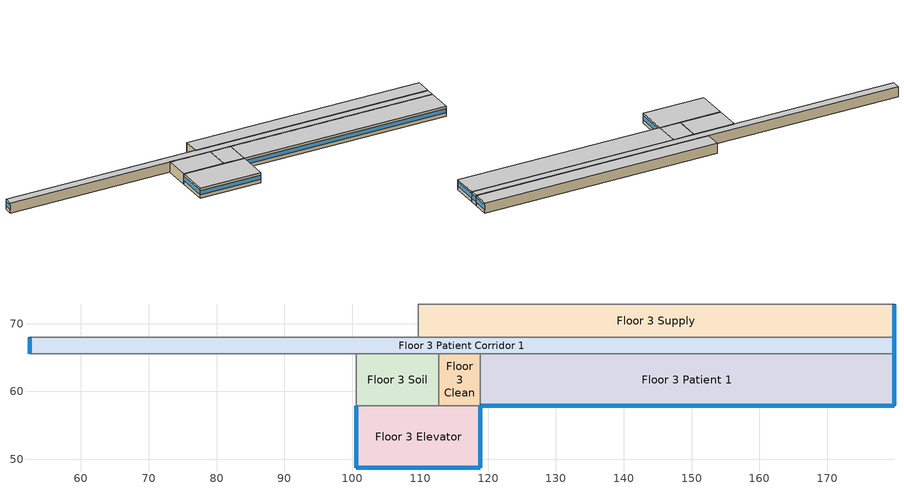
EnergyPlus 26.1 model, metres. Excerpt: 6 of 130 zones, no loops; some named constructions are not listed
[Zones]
Floor 3 Clean
 floor adiabatic (INT-FLOOR-TOPSIDE): 118.87,65.53 118.87,57.91 112.78,57.91 112.78,65.53 z6.1
 wall adiabatic (Standard_Int-Wall): 112.78,65.53 112.78,57.91 118.87,57.91 118.87,65.53 112.78,65.53 z6.1:9.14
 ceiling adiabatic (INT-FLOOR-UNDERSIDE): 112.78,65.53 112.78,57.91 118.87,57.91 118.87,65.53 z9.14
Floor 3 Patient 1
 floor adiabatic (INT-FLOOR-TOPSIDE): 179.83,65.53 179.83,57.91 118.87,57.91 118.87,65.53 z6.1
 wall outside (Steel-Framed_R-13 + R-3.8 ci_Ext-wall): 118.87,57.91 179.83,57.91 179.83,65.53 z6.1:9.14
 wall adiabatic (Standard_Int-Wall): 179.83,65.53 118.87,65.53 118.87,57.91 z6.1:9.14
 window (std_window_UValue_3.237_SHGC_0.39_VT_0.495): 118.92,57.91 179.78,57.91 z7.2:8.42
 window (std_window_UValue_3.237_SHGC_0.39_VT_0.495_east): 179.83,57.96 179.83,65.48 z7.2:8.43
 ceiling adiabatic (INT-FLOOR-UNDERSIDE): 118.87,65.53 118.87,57.91 179.83,57.91 179.83,65.53 z9.14
Floor 3 Supply
 floor adiabatic (INT-FLOOR-TOPSIDE): 179.83,72.85 179.83,67.97 109.73,67.97 109.73,72.85 z6.1
 wall outside (Steel-Framed_R-13 + R-3.8 ci_Ext-wall): 179.83,67.97 179.83,72.85 z6.1:9.14
 wall adiabatic (Standard_Int-Wall): 179.83,72.85 109.73,72.85 109.73,67.97 179.83,67.97 z6.1:9.14
 window (std_window_UValue_3.237_SHGC_0.39_VT_0.495_east): 179.83,68.02 179.83,72.8 z7.2:8.44
 ceiling adiabatic (INT-FLOOR-UNDERSIDE): 109.73,72.85 109.73,67.97 179.83,67.97 179.83,72.85 z9.14
Floor 3 Soil
 floor adiabatic (INT-FLOOR-TOPSIDE): 112.78,65.53 112.78,57.91 100.58,57.91 100.58,65.53 z6.1
 wall adiabatic (Standard_Int-Wall): 100.58,65.53 100.58,57.91 112.78,57.91 112.78,65.53 100.58,65.53 z6.1:9.14
 ceiling adiabatic (INT-FLOOR-UNDERSIDE): 100.58,65.53 100.58,57.91 112.78,57.91 112.78,65.53 z9.14
Floor 3 Patient Corridor 1
 floor adiabatic (INT-FLOOR-TOPSIDE): 179.83,67.97 179.83,65.53 52.43,65.53 52.43,67.97 z6.1
 wall outside (Steel-Framed_R-13 + R-3.8 ci_Ext-wall): 179.83,65.53 179.83,67.97 / 52.43,67.97 52.43,65.53 z6.1:9.14
 wall adiabatic (Standard_Int-Wall): 179.83,67.97 52.43,67.97 / 52.43,65.53 179.83,65.53 z6.1:9.14
 window (std_window_UValue_3.237_SHGC_0.39_VT_0.495_east): 179.83,65.58 179.83,67.92 z7.2:8.47
 window (std_window_UValue_3.237_SHGC_0.39_VT_0.495_west): 52.43,67.92 52.43,65.58 z7.2:8.47
 ceiling adiabatic (INT-FLOOR-UNDERSIDE): 52.43,67.97 52.43,65.53 179.83,65.53 179.83,67.97 z9.14
Floor 3 Elevator
 floor adiabatic (INT-FLOOR-TOPSIDE): 118.87,57.91 118.87,48.77 100.58,48.77 100.58,57.91 z6.1
 wall outside (Steel-Framed_R-13 + R-3.8 ci_Ext-wall): 100.58,57.91 100.58,48.77 118.87,48.77 118.87,57.91 z6.1:9.14
 wall adiabatic (Standard_Int-Wall): 118.87,57.91 100.58,57.91 z6.1:9.14
 window (std_window_UValue_3.237_SHGC_0.39_VT_0.495_west): 100.58,57.86 100.58,48.82 z7.2:8.43
 window (std_window_UValue_3.237_SHGC_0.39_VT_0.495): 100.63,48.77 118.82,48.77 z7.2:8.42
 window (std_window_UValue_3.237_SHGC_0.39_VT_0.495_east): 118.87,48.82 118.87,57.86 z7.2:8.43
 ceiling adiabatic (INT-FLOOR-UNDERSIDE): 100.58,57.91 100.58,48.77 118.87,48.77 118.87,57.91 z9.14
[EnergyManagementSystem:Program]
Flr_3_Supply_Coil_Reheat_Energy_Program: IF (AHU_5_CCoil_Energy > 0 && AHU_5_HCoil1_Energy > 0); SET AHU_5_Problem = AHU_5_Problem + 1; ELSEIF (Flr_3_Supply_Load <= 0); SET Flr_3_Supply_RE = Flr_3_Supply_RE + Flr_3_Supply_Coil_Energy; ELSEIF (AHU_5_HCoil1_Energy > 0 && AHU_5_CCoil_Energy == 0); SET Flr_3_Supply_Heat = Flr_3_Supply_Heat + Flr_3_Supply_Coil_Energy; ELSEIF (AHU_5_CCoil_Energy > 0 && AHU_5_HCoil1_Energy == 0); SET Flr_3_Supply_DT1 = Flr_3_Supply_Coil_Outlet_Air_Temp - Flr_3_Supply_Coil_Inlet_Air_Temp; SET Flr_3_Supply_DT2 = @Max (AHU_5_CoolC_Inlet_Node_Temp - AHU_5_Fan_Out) 0; IF Flr_3_Supply_DT1 > 0.0; SET Flr_3_Supply_Ratio = @Min (Flr_3_Supply_DT2 / Flr_3_Supply_DT1) 1; ELSE; SET Flr_3_Supply_Ratio = 1.0; ENDIF; SET Flr_3_Supply_RE = Flr_3_Supply_RE + (Flr_3_Supply_Ratio * Flr_3_Supply_Coil_Energy); SET Flr_3_Supply_Heat = Flr_3_Supply_Heat + ((1-Flr_3_Supply_Ratio) * Flr_3_Supply_Coil_Energy); ELSEIF (AHU_5_CCoil_Energy == 0 && AHU_5_HCoil1_Energy == 0); SET AHU_5_Economize = AHU_5_Economize + 1; SET Flr_3_Supply_Heat = Flr_3_Supply_Heat + Flr_3_Supply_Coil_Energy; ENDIF
Flr_3_Triage_Coil_Reheat_Energy_Program: IF (AHU_5_CCoil_Energy > 0 && AHU_5_HCoil1_Energy > 0); SET AHU_5_Problem = AHU_5_Problem + 1; ELSEIF (Flr_3_Triage_Load <= 0); SET Flr_3_Triage_RE = Flr_3_Triage_RE + Flr_3_Triage_Coil_Energy; ELSEIF (AHU_5_HCoil1_Energy > 0 && AHU_5_CCoil_Energy == 0); SET Flr_3_Triage_Heat = Flr_3_Triage_Heat + Flr_3_Triage_Coil_Energy; ELSEIF (AHU_5_CCoil_Energy > 0 && AHU_5_HCoil1_Energy == 0); SET Flr_3_Triage_DT1 = Flr_3_Triage_Coil_Outlet_Air_Temp - Flr_3_Triage_Coil_Inlet_Air_Temp; SET Flr_3_Triage_DT2 = @Max (AHU_5_CoolC_Inlet_Node_Temp - AHU_5_Fan_Out) 0; IF Flr_3_Triage_DT1 > 0.0; SET Flr_3_Triage_Ratio = @Min (Flr_3_Triage_DT2 / Flr_3_Triage_DT1) 1; ELSE; SET Flr_3_Triage_Ratio = 1.0; ENDIF; SET Flr_3_Triage_RE = Flr_3_Triage_RE + (Flr_3_Triage_Ratio * Flr_3_Triage_Coil_Energy); SET Flr_3_Triage_Heat = Flr_3_Triage_Heat + ((1-Flr_3_Triage_Ratio) * Flr_3_Triage_Coil_Energy); ELSEIF (AHU_5_CCoil_Energy == 0 && AHU_5_HCoil1_Energy == 0); SET AHU_5_Economize = AHU_5_Economize + 1; SET Flr_3_Triage_Heat = Flr_3_Triage_Heat + Flr_3_Triage_Coil_Energy; ENDIF
Flr_3_Waiting_Coil_Reheat_Energy_Program: IF (AHU_4_CCoil_Energy > 0 && AHU_4_HCoil1_Energy > 0); SET AHU_4_Problem = AHU_4_Problem + 1; ELSEIF (Flr_3_Waiting_Load <= 0); SET Flr_3_Waiting_RE = Flr_3_Waiting_RE + Flr_3_Waiting_Coil_Energy; ELSEIF (AHU_4_HCoil1_Energy > 0 && AHU_4_CCoil_Energy == 0); SET Flr_3_Waiting_Heat = Flr_3_Waiting_Heat + Flr_3_Waiting_Coil_Energy; ELSEIF (AHU_4_CCoil_Energy > 0 && AHU_4_HCoil1_Energy == 0); SET Flr_3_Waiting_DT1 = Flr_3_Waiting_Coil_Outlet_Air_Temp - Flr_3_Waiting_Coil_Inlet_Air_Temp; SET Flr_3_Waiting_DT2 = @Max (AHU_4_CoolC_Inlet_Node_Temp - AHU_4_Fan_Out) 0; IF Flr_3_Waiting_DT1 > 0.0; SET Flr_3_Waiting_Ratio = @Min (Flr_3_Waiting_DT2 / Flr_3_Waiting_DT1) 1; ELSE; SET Flr_3_Waiting_Ratio = 1.0; ENDIF; SET Flr_3_Waiting_RE = Flr_3_Waiting_RE + (Flr_3_Waiting_Ratio * Flr_3_Waiting_Coil_Energy); SET Flr_3_Waiting_Heat = Flr_3_Waiting_Heat + ((1-Flr_3_Waiting_Ratio) * Flr_3_Waiting_Coil_Energy); ELSEIF (AHU_4_CCoil_Energy == 0 && AHU_4_HCoil1_Energy == 0); SET AHU_4_Economize = AHU_4_Economize + 1; SET Flr_3_Waiting_Heat = Flr_3_Waiting_Heat + Flr_3_Waiting_Coil_Energy; ENDIF
Flr_7_Clean_Coil_Reheat_Energy_Program: IF (AHU_5_CCoil_Energy > 0 && AHU_5_HCoil1_Energy > 0); SET AHU_5_Problem = AHU_5_Problem + 1; ELSEIF (Flr_7_Clean_Load <= 0); SET Flr_7_Clean_RE = Flr_7_Clean_RE + Flr_7_Clean_Coil_Energy; ELSEIF (AHU_5_HCoil1_Energy > 0 && AHU_5_CCoil_Energy == 0); SET Flr_7_Clean_Heat = Flr_7_Clean_Heat + Flr_7_Clean_Coil_Energy; ELSEIF (AHU_5_CCoil_Energy > 0 && AHU_5_HCoil1_Energy == 0); SET Flr_7_Clean_DT1 = Flr_7_Clean_Coil_Outlet_Air_Temp - Flr_7_Clean_Coil_Inlet_Air_Temp; SET Flr_7_Clean_DT2 = @Max (AHU_5_CoolC_Inlet_Node_Temp - AHU_5_Fan_Out) 0; IF Flr_7_Clean_DT1 > 0.0; SET Flr_7_Clean_Ratio = @Min (Flr_7_Clean_DT2 / Flr_7_Clean_DT1) 1; ELSE; SET Flr_7_Clean_Ratio = 1.0; ENDIF; SET Flr_7_Clean_RE = Flr_7_Clean_RE + (Flr_7_Clean_Ratio * Flr_7_Clean_Coil_Energy); SET Flr_7_Clean_Heat = Flr_7_Clean_Heat + ((1-Flr_7_Clean_Ratio) * Flr_7_Clean_Coil_Energy); ELSEIF (AHU_5_CCoil_Energy == 0 && AHU_5_HCoil1_Energy == 0); SET AHU_5_Economize = AHU_5_Economize + 1; SET Flr_7_Clean_Heat = Flr_7_Clean_Heat + Flr_7_Clean_Coil_Energy; ENDIF
Flr_7_Elev_Coil_Reheat_Energy_Program: IF (AHU_4_CCoil_Energy > 0 && AHU_4_HCoil1_Energy > 0); SET AHU_4_Problem = AHU_4_Problem + 1; ELSEIF (Flr_7_Elev_Load <= 0); SET Flr_7_Elev_RE = Flr_7_Elev_RE + Flr_7_Elev_Coil_Energy; ELSEIF (AHU_4_HCoil1_Energy > 0 && AHU_4_CCoil_Energy == 0); SET Flr_7_Elev_Heat = Flr_7_Elev_Heat + Flr_7_Elev_Coil_Energy; ELSEIF (AHU_4_CCoil_Energy > 0 && AHU_4_HCoil1_Energy == 0); SET Flr_7_Elev_DT1 = Flr_7_Elev_Coil_Outlet_Air_Temp - Flr_7_Elev_Coil_Inlet_Air_Temp; SET Flr_7_Elev_DT2 = @Max (AHU_4_CoolC_Inlet_Node_Temp - AHU_4_Fan_Out) 0; IF Flr_7_Elev_DT1 > 0.0; SET Flr_7_Elev_Ratio = @Min (Flr_7_Elev_DT2 / Flr_7_Elev_DT1) 1; ELSE; SET Flr_7_Elev_Ratio = 1.0; ENDIF; SET Flr_7_Elev_RE = Flr_7_Elev_RE + (Flr_7_Elev_Ratio * Flr_7_Elev_Coil_Energy); SET Flr_7_Elev_Heat = Flr_7_Elev_Heat + ((1-Flr_7_Elev_Ratio) * Flr_7_Elev_Coil_Energy); ELSEIF (AHU_4_CCoil_Energy == 0 && AHU_4_HCoil1_Energy == 0); SET AHU_4_Economize = AHU_4_Economize + 1; SET Flr_7_Elev_Heat = Flr_7_Elev_Heat + Flr_7_Elev_Coil_Energy; ENDIF
Flr_7_NS_Coil_Reheat_Energy_Program: IF (AHU_4_CCoil_Energy > 0 && AHU_4_HCoil1_Energy > 0); SET AHU_4_Problem = AHU_4_Problem + 1; ELSEIF (Flr_7_NS_Load <= 0); SET Flr_7_NS_RE = Flr_7_NS_RE + Flr_7_NS_Coil_Energy; ELSEIF (AHU_4_HCoil1_Energy > 0 && AHU_4_CCoil_Energy == 0); SET Flr_7_NS_Heat = Flr_7_NS_Heat + Flr_7_NS_Coil_Energy; ELSEIF (AHU_4_CCoil_Energy > 0 && AHU_4_HCoil1_Energy == 0); SET Flr_7_NS_DT1 = Flr_7_NS_Coil_Outlet_Air_Temp - Flr_7_NS_Coil_Inlet_Air_Temp; SET Flr_7_NS_DT2 = @Max (AHU_4_CoolC_Inlet_Node_Temp - AHU_4_Fan_Out) 0; IF Flr_7_NS_DT1 > 0.0; SET Flr_7_NS_Ratio = @Min (Flr_7_NS_DT2 / Flr_7_NS_DT1) 1; ELSE; SET Flr_7_NS_Ratio = 1.0; ENDIF; SET Flr_7_NS_RE = Flr_7_NS_RE + (Flr_7_NS_Ratio * Flr_7_NS_Coil_Energy); SET Flr_7_NS_Heat = Flr_7_NS_Heat + ((1-Flr_7_NS_Ratio) * Flr_7_NS_Coil_Energy); ELSEIF (AHU_4_CCoil_Energy == 0 && AHU_4_HCoil1_Energy == 0); SET AHU_4_Economize = AHU_4_Economize + 1; SET Flr_7_NS_Heat = Flr_7_NS_Heat + Flr_7_NS_Coil_Energy; ENDIF
Flr_7_Off_Coil_Reheat_Energy_Program: IF (AHU_5_CCoil_Energy > 0 && AHU_5_HCoil1_Energy > 0); SET AHU_5_Problem = AHU_5_Problem + 1; ELSEIF (Flr_7_Off_Load <= 0); SET Flr_7_Off_RE = Flr_7_Off_RE + Flr_7_Off_Coil_Energy; ELSEIF (AHU_5_HCoil1_Energy > 0 && AHU_5_CCoil_Energy == 0); SET Flr_7_Off_Heat = Flr_7_Off_Heat + Flr_7_Off_Coil_Energy; ELSEIF (AHU_5_CCoil_Energy > 0 && AHU_5_HCoil1_Energy == 0); SET Flr_7_Off_DT1 = Flr_7_Off_Coil_Outlet_Air_Temp - Flr_7_Off_Coil_Inlet_Air_Temp; SET Flr_7_Off_DT2 = @Max (AHU_5_CoolC_Inlet_Node_Temp - AHU_5_Fan_Out) 0; IF Flr_7_Off_DT1 > 0.0; SET Flr_7_Off_Ratio = @Min (Flr_7_Off_DT2 / Flr_7_Off_DT1) 1; ELSE; SET Flr_7_Off_Ratio = 1.0; ENDIF; SET Flr_7_Off_RE = Flr_7_Off_RE + (Flr_7_Off_Ratio * Flr_7_Off_Coil_Energy); SET Flr_7_Off_Heat = Flr_7_Off_Heat + ((1-Flr_7_Off_Ratio) * Flr_7_Off_Coil_Energy); ELSEIF (AHU_5_CCoil_Energy == 0 && AHU_5_HCoil1_Energy == 0); SET AHU_5_Economize = AHU_5_Economize + 1; SET Flr_7_Off_Heat = Flr_7_Off_Heat + Flr_7_Off_Coil_Energy; ENDIF
Flr_7_PatCor1_Coil_Reheat_Energy_Program: IF (AHU_4_CCoil_Energy > 0 && AHU_4_HCoil1_Energy > 0); SET AHU_4_Problem = AHU_4_Problem + 1; ELSEIF (Flr_7_PatCor1_Load <= 0); SET Flr_7_PatCor1_RE = Flr_7_PatCor1_RE + Flr_7_PatCor1_Coil_Energy; ELSEIF (AHU_4_HCoil1_Energy > 0 && AHU_4_CCoil_Energy == 0); SET Flr_7_PatCor1_Heat = Flr_7_PatCor1_Heat + Flr_7_PatCor1_Coil_Energy; ELSEIF (AHU_4_CCoil_Energy > 0 && AHU_4_HCoil1_Energy == 0); SET Flr_7_PatCor1_DT1 = Flr_7_PatCor1_Coil_Outlet_Air_Temp - Flr_7_PatCor1_Coil_Inlet_Air_Temp; SET Flr_7_PatCor1_DT2 = @Max (AHU_4_CoolC_Inlet_Node_Temp - AHU_4_Fan_Out) 0; IF Flr_7_PatCor1_DT1 > 0.0; SET Flr_7_PatCor1_Ratio = @Min (Flr_7_PatCor1_DT2 / Flr_7_PatCor1_DT1) 1; ELSE; SET Flr_7_PatCor1_Ratio = 1.0; ENDIF; SET Flr_7_PatCor1_RE = Flr_7_PatCor1_RE + (Flr_7_PatCor1_Ratio * Flr_7_PatCor1_Coil_Energy); SET Flr_7_PatCor1_Heat = Flr_7_PatCor1_Heat + ((1-Flr_7_PatCor1_Ratio) * Flr_7_PatCor1_Coil_Energy); ELSEIF (AHU_4_CCoil_Energy == 0 && AHU_4_HCoil1_Energy == 0); SET AHU_4_Economize = AHU_4_Economize + 1; SET Flr_7_PatCor1_Heat = Flr_7_PatCor1_Heat + Flr_7_PatCor1_Coil_Energy; ENDIF
Flr_7_PatCor2_Coil_Reheat_Energy_Program: IF (AHU_5_CCoil_Energy > 0 && AHU_5_HCoil1_Energy > 0); SET AHU_5_Problem = AHU_5_Problem + 1; ELSEIF (Flr_7_PatCor2_Load <= 0); SET Flr_7_PatCor2_RE = Flr_7_PatCor2_RE + Flr_7_PatCor2_Coil_Energy; ELSEIF (AHU_5_HCoil1_Energy > 0 && AHU_5_CCoil_Energy == 0); SET Flr_7_PatCor2_Heat = Flr_7_PatCor2_Heat + Flr_7_PatCor2_Coil_Energy; ELSEIF (AHU_5_CCoil_Energy > 0 && AHU_5_HCoil1_Energy == 0); SET Flr_7_PatCor2_DT1 = Flr_7_PatCor2_Coil_Outlet_Air_Temp - Flr_7_PatCor2_Coil_Inlet_Air_Temp; SET Flr_7_PatCor2_DT2 = @Max (AHU_5_CoolC_Inlet_Node_Temp - AHU_5_Fan_Out) 0; IF Flr_7_PatCor2_DT1 > 0.0; SET Flr_7_PatCor2_Ratio = @Min (Flr_7_PatCor2_DT2 / Flr_7_PatCor2_DT1) 1; ELSE; SET Flr_7_PatCor2_Ratio = 1.0; ENDIF; SET Flr_7_PatCor2_RE = Flr_7_PatCor2_RE + (Flr_7_PatCor2_Ratio * Flr_7_PatCor2_Coil_Energy); SET Flr_7_PatCor2_Heat = Flr_7_PatCor2_Heat + ((1-Flr_7_PatCor2_Ratio) * Flr_7_PatCor2_Coil_Energy); ELSEIF (AHU_5_CCoil_Energy == 0 && AHU_5_HCoil1_Energy == 0); SET AHU_5_Economize = AHU_5_Economize + 1; SET Flr_7_PatCor2_Heat = Flr_7_PatCor2_Heat + Flr_7_PatCor2_Coil_Energy; ENDIF
Flr_7_Pat_1_Coil_Reheat_Energy_Program: IF (AHU_5_CCoil_Energy > 0 && AHU_5_HCoil1_Energy > 0); SET AHU_5_Problem = AHU_5_Problem + 1; ELSEIF (Flr_7_Pat_1_Load <= 0); SET Flr_7_Pat_1_RE = Flr_7_Pat_1_RE + Flr_7_Pat_1_Coil_Energy; ELSEIF (AHU_5_HCoil1_Energy > 0 && AHU_5_CCoil_Energy == 0); SET Flr_7_Pat_1_Heat = Flr_7_Pat_1_Heat + Flr_7_Pat_1_Coil_Energy; ELSEIF (AHU_5_CCoil_Energy > 0 && AHU_5_HCoil1_Energy == 0); SET Flr_7_Pat_1_DT1 = Flr_7_Pat_1_Coil_Outlet_Air_Temp - Flr_7_Pat_1_Coil_Inlet_Air_Temp; SET Flr_7_Pat_1_DT2 = @Max (AHU_5_CoolC_Inlet_Node_Temp - AHU_5_Fan_Out) 0; IF Flr_7_Pat_1_DT1 > 0.0; SET Flr_7_Pat_1_Ratio = @Min (Flr_7_Pat_1_DT2 / Flr_7_Pat_1_DT1) 1; ELSE; SET Flr_7_Pat_1_Ratio = 1.0; ENDIF; SET Flr_7_Pat_1_RE = Flr_7_Pat_1_RE + (Flr_7_Pat_1_Ratio * Flr_7_Pat_1_Coil_Energy); SET Flr_7_Pat_1_Heat = Flr_7_Pat_1_Heat + ((1-Flr_7_Pat_1_Ratio) * Flr_7_Pat_1_Coil_Energy); ELSEIF (AHU_5_CCoil_Energy == 0 && AHU_5_HCoil1_Energy == 0); SET AHU_5_Economize = AHU_5_Economize + 1; SET Flr_7_Pat_1_Heat = Flr_7_Pat_1_Heat + Flr_7_Pat_1_Coil_Energy; ENDIF
Flr_7_Pat_2_Coil_Reheat_Energy_Program: IF (AHU_5_CCoil_Energy > 0 && AHU_5_HCoil1_Energy > 0); SET AHU_5_Problem = AHU_5_Problem + 1; ELSEIF (Flr_7_Pat_2_Load <= 0); SET Flr_7_Pat_2_RE = Flr_7_Pat_2_RE + Flr_7_Pat_2_Coil_Energy; ELSEIF (AHU_5_HCoil1_Energy > 0 && AHU_5_CCoil_Energy == 0); SET Flr_7_Pat_2_Heat = Flr_7_Pat_2_Heat + Flr_7_Pat_2_Coil_Energy; ELSEIF (AHU_5_CCoil_Energy > 0 && AHU_5_HCoil1_Energy == 0); SET Flr_7_Pat_2_DT1 = Flr_7_Pat_2_Coil_Outlet_Air_Temp - Flr_7_Pat_2_Coil_Inlet_Air_Temp; SET Flr_7_Pat_2_DT2 = @Max (AHU_5_CoolC_Inlet_Node_Temp - AHU_5_Fan_Out) 0; IF Flr_7_Pat_2_DT1 > 0.0; SET Flr_7_Pat_2_Ratio = @Min (Flr_7_Pat_2_DT2 / Flr_7_Pat_2_DT1) 1; ELSE; SET Flr_7_Pat_2_Ratio = 1.0; ENDIF; SET Flr_7_Pat_2_RE = Flr_7_Pat_2_RE + (Flr_7_Pat_2_Ratio * Flr_7_Pat_2_Coil_Energy); SET Flr_7_Pat_2_Heat = Flr_7_Pat_2_Heat + ((1-Flr_7_Pat_2_Ratio) * Flr_7_Pat_2_Coil_Energy); ELSEIF (AHU_5_CCoil_Energy == 0 && AHU_5_HCoil1_Energy == 0); SET AHU_5_Economize = AHU_5_Economize + 1; SET Flr_7_Pat_2_Heat = Flr_7_Pat_2_Heat + Flr_7_Pat_2_Coil_Energy; ENDIF
Flr_7_Pat_3_Coil_Reheat_Energy_Program: IF (AHU_4_CCoil_Energy > 0 && AHU_4_HCoil1_Energy > 0); SET AHU_4_Problem = AHU_4_Problem + 1; ELSEIF (Flr_7_Pat_3_Load <= 0); SET Flr_7_Pat_3_RE = Flr_7_Pat_3_RE + Flr_7_Pat_3_Coil_Energy; ELSEIF (AHU_4_HCoil1_Energy > 0 && AHU_4_CCoil_Energy == 0); SET Flr_7_Pat_3_Heat = Flr_7_Pat_3_Heat + Flr_7_Pat_3_Coil_Energy; ELSEIF (AHU_4_CCoil_Energy > 0 && AHU_4_HCoil1_Energy == 0); SET Flr_7_Pat_3_DT1 = Flr_7_Pat_3_Coil_Outlet_Air_Temp - Flr_7_Pat_3_Coil_Inlet_Air_Temp; SET Flr_7_Pat_3_DT2 = @Max (AHU_4_CoolC_Inlet_Node_Temp - AHU_4_Fan_Out) 0; If Flr_7_Pat_3_DT1 > 0.0; SET Flr_7_Pat_3_Ratio = @Min (Flr_7_Pat_3_DT2 / Flr_7_Pat_3_DT1) 1; ELSE; SET Flr_7_Pat_3_Ratio = 1.0; ENDIF; SET Flr_7_Pat_3_RE = Flr_7_Pat_3_RE + (Flr_7_Pat_3_Ratio * Flr_7_Pat_3_Coil_Energy); SET Flr_7_Pat_3_Heat = Flr_7_Pat_3_Heat + ((1-Flr_7_Pat_3_Ratio) * Flr_7_Pat_3_Coil_Energy); ELSEIF (AHU_4_CCoil_Energy == 0 && AHU_4_HCoil1_Energy == 0); SET AHU_4_Economize = AHU_4_Economize + 1; SET Flr_7_Pat_3_Heat = Flr_7_Pat_3_Heat + Flr_7_Pat_3_Coil_Energy; ENDIF
Flr_7_Pat_4_Coil_Reheat_Energy_Program: IF (AHU_4_CCoil_Energy > 0 && AHU_4_HCoil1_Energy > 0); SET AHU_4_Problem = AHU_4_Problem + 1; ELSEIF (Flr_7_Pat_4_Load <= 0); SET Flr_7_Pat_4_RE = Flr_7_Pat_4_RE + Flr_7_Pat_4_Coil_Energy; ELSEIF (AHU_4_HCoil1_Energy > 0 && AHU_4_CCoil_Energy == 0); SET Flr_7_Pat_4_Heat = Flr_7_Pat_4_Heat + Flr_7_Pat_4_Coil_Energy; ELSEIF (AHU_4_CCoil_Energy > 0 && AHU_4_HCoil1_Energy == 0); SET Flr_7_Pat_4_DT1 = Flr_7_Pat_4_Coil_Outlet_Air_Temp - Flr_7_Pat_4_Coil_Inlet_Air_Temp; SET Flr_7_Pat_4_DT2 = @Max (AHU_4_CoolC_Inlet_Node_Temp - AHU_4_Fan_Out) 0; IF Flr_7_Pat_4_DT1 > 0.0; SET Flr_7_Pat_4_Ratio = @Min (Flr_7_Pat_4_DT2 / Flr_7_Pat_4_DT1) 1; ELSE; SET Flr_7_Pat_4_Ratio = 1.0; ENDIF; SET Flr_7_Pat_4_RE = Flr_7_Pat_4_RE + (Flr_7_Pat_4_Ratio * Flr_7_Pat_4_Coil_Energy); SET Flr_7_Pat_4_Heat = Flr_7_Pat_4_Heat + ((1-Flr_7_Pat_4_Ratio) * Flr_7_Pat_4_Coil_Energy); ELSEIF (AHU_4_CCoil_Energy == 0 && AHU_4_HCoil1_Energy == 0); SET AHU_4_Economize = AHU_4_Economize + 1; SET Flr_7_Pat_4_Heat = Flr_7_Pat_4_Heat + Flr_7_Pat_4_Coil_Energy; ENDIF
Flr_7_Soil_Coil_Reheat_Energy_Program: IF (AHU_4_CCoil_Energy > 0 && AHU_4_HCoil1_Energy > 0); SET AHU_4_Problem = AHU_4_Problem + 1; ELSEIF (Flr_7_Soil_Load <= 0); SET Flr_7_Soil_RE = Flr_7_Soil_RE + Flr_7_Soil_Coil_Energy; ELSEIF (AHU_4_HCoil1_Energy > 0 && AHU_4_CCoil_Energy == 0); SET Flr_7_Soil_Heat = Flr_7_Soil_Heat + Flr_7_Soil_Coil_Energy; ELSEIF (AHU_4_CCoil_Energy > 0 && AHU_4_HCoil1_Energy == 0); SET Flr_7_Soil_DT1 = Flr_7_Soil_Coil_Outlet_Air_Temp - Flr_7_Soil_Coil_Inlet_Air_Temp; SET Flr_7_Soil_DT2 = @Max (AHU_4_CoolC_Inlet_Node_Temp - AHU_4_Fan_Out) 0; IF Flr_7_Soil_DT1 > 0.0; SET Flr_7_Soil_Ratio = @Min (Flr_7_Soil_DT2 / Flr_7_Soil_DT1) 1; ELSE; SET Flr_7_Soil_Ratio = 1.0; ENDIF; SET Flr_7_Soil_RE = Flr_7_Soil_RE + (Flr_7_Soil_Ratio * Flr_7_Soil_Coil_Energy); SET Flr_7_Soil_Heat = Flr_7_Soil_Heat + ((1-Flr_7_Soil_Ratio) * Flr_7_Soil_Coil_Energy); ELSEIF (AHU_4_CCoil_Energy == 0 && AHU_4_HCoil1_Energy == 0); SET AHU_4_Economize = AHU_4_Economize + 1; SET Flr_7_Soil_Heat = Flr_7_Soil_Heat + Flr_7_Soil_Coil_Energy; ENDIF
Flr_7_Supply_Coil_Reheat_Energy_Program: IF (AHU_5_CCoil_Energy > 0 && AHU_5_HCoil1_Energy > 0); SET AHU_5_Problem = AHU_5_Problem + 1; ELSEIF (Flr_7_Supply_Load <= 0); SET Flr_7_Supply_RE = Flr_7_Supply_RE + Flr_7_Supply_Coil_Energy; ELSEIF (AHU_5_HCoil1_Energy > 0 && AHU_5_CCoil_Energy == 0); SET Flr_7_Supply_Heat = Flr_7_Supply_Heat + Flr_7_Supply_Coil_Energy; ELSEIF (AHU_5_CCoil_Energy > 0 && AHU_5_HCoil1_Energy == 0); SET Flr_7_Supply_DT1 = Flr_7_Supply_Coil_Outlet_Air_Temp - Flr_7_Supply_Coil_Inlet_Air_Temp; SET Flr_7_Supply_DT2 = @Max (AHU_5_CoolC_Inlet_Node_Temp - AHU_5_Fan_Out) 0; IF Flr_7_Supply_DT1 > 0.0; SET Flr_7_Supply_Ratio = @Min (Flr_7_Supply_DT2 / Flr_7_Supply_DT1) 1; ELSE; SET Flr_7_Supply_Ratio = 1.0; ENDIF; SET Flr_7_Supply_RE = Flr_7_Supply_RE + (Flr_7_Supply_Ratio * Flr_7_Supply_Coil_Energy); SET Flr_7_Supply_Heat = Flr_7_Supply_Heat + ((1-Flr_7_Supply_Ratio) * Flr_7_Supply_Coil_Energy); ELSEIF (AHU_5_CCoil_Energy == 0 && AHU_5_HCoil1_Energy == 0); SET AHU_5_Economize = AHU_5_Economize + 1; SET Flr_7_Supply_Heat = Flr_7_Supply_Heat + Flr_7_Supply_Coil_Energy; ENDIF
Heat_Sum_Program: SET A = Flr_1_Cafe_Heat + Flr_1_Clean_Heat + Flr_1_Conf_Heat + Flr_1_Dining_Heat; SET B = Flr_1_Elev_Heat + Flr_1_Exam_Heat + Flr_1_FStor_Heat + Flr_1_GStor_Heat; SET C = Flr_1_Image_Heat + Flr_1_Kitchen_Heat + Flr_1_Lab_1_Heat + Flr_1_Lab_2_Heat; SET D = Flr_1_Laundry_Heat + Flr_1_Lobby_Heat + Flr_1_Lounge_Heat + Flr_1_Mech_1_Heat; SET E = Flr_1_Mech_2_Heat + Flr_1_Off_1_Heat + Flr_1_Off_2_Heat + Flr_1_Off_3_Heat; SET F = Flr_1_Off3_P1_Heat + Flr_1_Off3_P2_Heat + Flr_1_Off3_P3_Heat; SET G = Flr_1_Pat_Heat + Flr_1_Pharm_Heat + Flr_1_PT_Heat + Flr_1_Receive_Heat; SET H = Flr_1_Recep_Heat + Flr_1_Soil_Heat + Flr_1_Stor_Heat + Flr_1_Waiting_Heat; SET I = Flr_2_Chapel_Heat + Flr_2_Clean_1_Heat + Flr_2_Clean_2_Heat + Flr_2_Cor_Heat; SET J = Flr_2_Elev_Heat + Flr_2_Exam_1_Heat + Flr_2_Exam_2_Heat + Flr_2_Exam_3_Heat; SET K = Flr_2_Exam_4_Heat + Flr_2_Gift_Heat + Flr_2_Image_1_Heat + Flr_2_Image_2_Heat; SET L = Flr_2_Image_3_Heat + Flr_2_Lab_1_Heat + Flr_2_Lab_2_Heat + Flr_2_Lounge1_Heat; SET M = Flr_2_Lounge2_Heat + Flr_2_Lockers_Heat + Flr_2_NS_1_Heat + Flr_2_NS_2_Heat; SET N = Flr_2_Off_1_Heat + Flr_2_Off_2_Heat + Flr_2_Off_3_Heat + Flr_2_Off_4_Heat; SET O = Flr_2_Sterile_Heat + Flr_2_OR_Heat + Flr_2_PACU_Heat + Flr_2_Pat_1_Heat; SET P = Flr_2_Pat_2_Heat + Flr_2_Proc_1_Heat + Flr_2_Proc_2_Heat; SET Q = Flr_2_Rest_1_Heat + Flr_2_Rest_2_Heat + Flr_2_Soil_1_Heat + Flr_2_Soil_2_Heat; SET R = Flr_2_Stor_1_Heat + Flr_2_Stor_2_Heat + Flr_2_Trauma_Heat + Flr_2_Triage_Heat; SET S = Flr_2_Waiting_Heat + Flr_3_Clean_Heat + Flr_3_Elev_Heat + Flr_3_Exam_Heat; SET T = Flr_3_ICU_Heat + Flr_3_NS_1_Heat + Flr_3_NS_2_Heat + Flr_3_Nursery_Heat + Flr_3_Off_Heat; SET U = Flr_2_Recep_Heat + Flr_3_OR_Heat + Flr_3_Pat_1_Heat + Flr_3_Pat_2_Heat; SET V = Flr_3_Pat_3_Heat + Flr_3_Pat_4_Heat + Flr_3_PatCor1_Heat + Flr_3_PatCor2_Heat; SET W = Flr_3_Proc_Heat + Flr_3_Soil_Heat + Flr_3_Supply_Heat + Flr_3_Triage_Heat; SET X = Flr_3_Waiting_Heat + Flr46_Clean_Heat + Flr46_Elev_Heat + Flr46_NS_Heat; SET Y = Flr46_Off_Heat + Flr46_Pat_1_Heat + Flr46_Pat_2_Heat; SET Z = Flr46_Pat_3_Heat + Flr46_Pat_4_Heat + Flr46_PatCor1_Heat; SET AA = Flr46_PatCor2_Heat + Flr46_Soil_Heat + Flr46_Supply_Heat + Flr_7_Clean_Heat; SET BB = Flr_7_Elev_Heat + Flr_7_NS_Heat + Flr_7_Off_Heat + Flr_7_Pat_1_Heat; SET CC = Flr_7_Pat_2_Heat + Flr_7_Pat_3_Heat + Flr_7_Pat_4_Heat; SET DD = Flr_7_PatCor1_Heat + Flr_7_PatCor2_Heat + Flr_7_Soil_Heat + Flr_7_Supply_Heat; SET EE = MOB_Flr1_Core_Heat + MOB_Flr1_Prm1_Heat + MOB_Flr1_Prm2_Heat + MOB_Flr1_Prm3_Heat; SET FF = MOB_24_Core_Heat + MOB_24_Prm1_Heat + MOB_24_Prm2_Heat; SET GG = MOB_24_Prm3_Heat + MOB_24_Prm_4_Heat + MOB_Flr5_Core_Heat; SET HH = MOB_Flr5_Prm1_Heat + MOB_Flr5_Prm2_Heat + MOB_Flr5_Prm3_Heat + MOB_Flr5_Prm4_Heat; SET II = AHU_1_Heat + AHU_2_Heat + AHU_3_Heat + AHU_4_Heat + AHU_5_Heat + AHU_6_Heat; SET Heat = A+B+C+D+E+F+G+H+I+J+K+L+M+N+O+P+Q+R+S+T+U+V+W+X+Y+Z+AA+BB+CC+DD+EE+FF+GG+HH+II
Initialize: SET Flr_1_Cafe_RE = 0; SET Flr_1_Clean_RE = 0; SET Flr_1_Conf_RE = 0; SET Flr_1_Dining_RE = 0; SET Flr_1_Elev_RE = 0; SET Flr_1_Exam_RE = 0; SET Flr_1_FStor_RE = 0; SET Flr_1_GStor_RE = 0; SET Flr_1_Image_RE = 0; SET Flr_1_Kitchen_RE = 0; SET Flr_1_Lab_1_RE = 0; SET Flr_1_Lab_2_RE = 0; SET Flr_1_Laundry_RE = 0; SET Flr_1_Lobby_RE = 0; SET Flr_1_Lounge_RE = 0; SET Flr_1_Mech_1_RE = 0; SET Flr_1_Mech_2_RE = 0; SET Flr_1_Off_1_RE = 0; SET Flr_1_Off_2_RE = 0; SET Flr_1_Off_3_RE = 0; SET Flr_1_Off3_P1_RE = 0; SET Flr_1_Off3_P2_RE = 0; SET Flr_1_Off3_P3_RE = 0; SET Flr_1_Pat_RE = 0; SET Flr_1_Pharm_RE = 0; SET Flr_1_PT_RE = 0; SET Flr_1_Receive_RE = 0; SET Flr_1_Recep_RE = 0; SET Flr_1_Soil_RE = 0; SET Flr_1_Stor_RE = 0; SET Flr_1_Waiting_RE = 0; SET Flr_2_Chapel_RE = 0; SET Flr_2_Clean_1_RE = 0; SET Flr_2_Clean_2_RE = 0; SET Flr_2_Cor_RE = 0; SET Flr_2_Elev_RE = 0; SET Flr_2_Exam_1_RE = 0; SET Flr_2_Exam_2_RE = 0; SET Flr_2_Exam_3_RE = 0; SET Flr_2_Exam_4_RE = 0; SET Flr_2_Gift_RE = 0; SET Flr_2_Image_1_RE = 0; SET Flr_2_Image_2_RE = 0; SET Flr_2_Image_3_RE = 0; SET Flr_2_Lab_1_RE = 0; SET Flr_2_Lab_2_RE = 0; SET Flr_2_Lounge1_RE = 0; SET Flr_2_Lounge2_RE = 0; SET Flr_2_Lockers_RE = 0; SET Flr_2_NS_1_RE = 0; SET Flr_2_NS_2_RE = 0; SET Flr_2_Off_1_RE = 0; SET Flr_2_Off_2_RE = 0; SET Flr_2_Off_3_RE = 0; SET Flr_2_Off_4_RE = 0; SET Flr_2_Sterile_RE = 0; SET Flr_2_OR_RE = 0; SET Flr_2_PACU_RE = 0; SET Flr_2_Pat_1_RE = 0; SET Flr_2_Pat_2_RE = 0; SET Flr_2_Proc_1_RE = 0; SET Flr_2_Proc_2_RE = 0; SET Flr_2_Recep_RE = 0; SET Flr_2_Rest_1_RE = 0; SET Flr_2_Rest_2_RE = 0; SET Flr_2_Soil_1_RE = 0; SET Flr_2_Soil_2_RE = 0; SET Flr_2_Stor_1_RE = 0; SET Flr_2_Stor_2_RE = 0; SET Flr_2_Trauma_RE = 0; SET Flr_2_Triage_RE = 0; SET Flr_2_Waiting_RE = 0; SET Flr_3_Clean_RE = 0; SET Flr_3_Elev_RE = 0; SET Flr_3_Exam_RE = 0; SET Flr_3_ICU_RE = 0; SET Flr_3_NS_1_RE = 0; SET Flr_3_NS_2_RE = 0; SET Flr_3_Nursery_RE = 0; SET Flr_3_Off_RE = 0; SET Flr_3_OR_RE = 0; SET Flr_3_Pat_1_RE = 0; SET Flr_3_Pat_2_RE = 0; SET Flr_3_Pat_3_RE = 0; SET Flr_3_Pat_4_RE = 0; SET Flr_3_PatCor1_RE = 0; SET Flr_3_PatCor2_RE = 0; SET Flr_3_Proc_RE = 0; SET Flr_3_Soil_RE = 0; SET Flr_3_Supply_RE = 0; SET Flr_3_Triage_RE = 0; SET Flr_3_Waiting_RE = 0; SET Flr46_Clean_RE = 0; SET Flr46_Elev_RE = 0; SET Flr46_NS_RE = 0; SET Flr46_Off_RE = 0; SET Flr46_Pat_1_RE = 0; SET Flr46_Pat_2_RE = 0; SET Flr46_Pat_3_RE = 0; SET Flr46_Pat_4_RE = 0; SET Flr46_PatCor1_RE = 0; SET Flr46_PatCor2_RE = 0; SET Flr46_Soil_RE = 0; SET Flr46_Supply_RE = 0; SET Flr_7_Clean_RE = 0; SET Flr_7_Elev_RE = 0; SET Flr_7_NS_RE = 0; SET Flr_7_Off_RE = 0; SET Flr_7_Pat_1_RE = 0; SET Flr_7_Pat_2_RE = 0; SET Flr_7_Pat_3_RE = 0; SET Flr_7_Pat_4_RE = 0; SET Flr_7_PatCor1_RE = 0; SET Flr_7_PatCor2_RE = 0; SET Flr_7_Soil_RE = 0; SET Flr_7_Supply_RE = 0; SET MOB_Flr1_Core_RE = 0; SET MOB_Flr1_Prm1_RE = 0; SET MOB_Flr1_Prm2_RE = 0; SET MOB_Flr1_Prm3_RE = 0; SET MOB_24_Core_RE = 0; SET MOB_24_Prm1_RE = 0; SET MOB_24_Prm2_RE = 0; SET MOB_24_Prm3_RE = 0; SET MOB_24_Prm_4_RE = 0; SET MOB_Flr5_Core_RE = 0; SET MOB_Flr5_Prm1_RE = 0; SET MOB_Flr5_Prm2_RE = 0; SET MOB_Flr5_Prm3_RE = 0; SET MOB_Flr5_Prm4_RE = 0; SET Reheat = 0; SET Flr_1_Cafe_Heat = 0; SET Flr_1_Clean_Heat = 0; SET Flr_1_Conf_Heat = 0; SET Flr_1_Dining_Heat = 0; SET Flr_1_Elev_Heat = 0; SET Flr_1_Exam_Heat = 0; SET Flr_1_FStor_Heat = 0; SET Flr_1_GStor_Heat = 0; SET Flr_1_Image_Heat = 0; SET Flr_1_Kitchen_Heat = 0; SET Flr_1_Lab_1_Heat = 0; SET Flr_1_Lab_2_Heat = 0; SET Flr_1_Laundry_Heat = 0; SET Flr_1_Lobby_Heat = 0; SET Flr_1_Lounge_Heat = 0; SET Flr_1_Mech_1_Heat = 0; SET Flr_1_Mech_2_Heat = 0; SET Flr_1_Off_1_Heat = 0; SET Flr_1_Off_2_Heat = 0; SET Flr_1_Off_3_Heat = 0; SET Flr_1_Off3_P1_Heat = 0; SET Flr_1_Off3_P2_Heat = 0; SET Flr_1_Off3_P3_Heat = 0; SET Flr_1_Pat_Heat = 0; SET Flr_1_Pharm_Heat = 0; SET Flr_1_PT_Heat = 0; SET Flr_1_Receive_Heat = 0; SET Flr_1_Recep_Heat = 0; SET Flr_1_Soil_Heat = 0; SET Flr_1_Stor_Heat = 0; SET Flr_1_Waiting_Heat = 0; SET Flr_2_Chapel_Heat = 0; SET Flr_2_Clean_1_Heat = 0; SET Flr_2_Clean_2_Heat = 0; SET Flr_2_Cor_Heat = 0; SET Flr_2_Elev_Heat = 0; SET Flr_2_Exam_1_Heat = 0; SET Flr_2_Exam_2_Heat = 0; SET Flr_2_Exam_3_Heat = 0; SET Flr_2_Exam_4_Heat = 0; SET Flr_2_Gift_Heat = 0; SET Flr_2_Image_1_Heat = 0; SET Flr_2_Image_2_Heat = 0; SET Flr_2_Image_3_Heat = 0; SET Flr_2_Lab_1_Heat = 0; SET Flr_2_Lab_2_Heat = 0; SET Flr_2_Lounge1_Heat = 0; SET Flr_2_Lounge2_Heat = 0; SET Flr_2_Lockers_Heat = 0; SET Flr_2_NS_1_Heat = 0; SET Flr_2_NS_2_Heat = 0; SET Flr_2_Off_1_Heat = 0; SET Flr_2_Off_2_Heat = 0; SET Flr_2_Off_3_Heat = 0; SET Flr_2_Off_4_Heat = 0; SET Flr_2_Sterile_Heat = 0; SET Flr_2_OR_Heat = 0; SET Flr_2_PACU_Heat = 0; SET Flr_2_Pat_1_Heat = 0; SET Flr_2_Pat_2_Heat = 0; SET Flr_2_Proc_1_Heat = 0; SET Flr_2_Proc_2_Heat = 0; SET Flr_2_Recep_Heat = 0; SET Flr_2_Rest_1_Heat = 0; SET Flr_2_Rest_2_Heat = 0; SET Flr_2_Soil_1_Heat = 0; SET Flr_2_Soil_2_Heat = 0; SET Flr_2_Stor_1_Heat = 0; SET Flr_2_Stor_2_Heat = 0; SET Flr_2_Trauma_Heat = 0; SET Flr_2_Triage_Heat = 0; SET Flr_2_Waiting_Heat = 0; SET Flr_3_Clean_Heat = 0; SET Flr_3_Elev_Heat = 0; SET Flr_3_Exam_Heat = 0; SET Flr_3_ICU_Heat = 0; SET Flr_3_NS_1_Heat = 0; SET Flr_3_NS_2_Heat = 0; SET Flr_3_Nursery_Heat = 0; SET Flr_3_Off_Heat = 0; SET Flr_3_OR_Heat = 0; SET Flr_3_Pat_1_Heat = 0; SET Flr_3_Pat_2_Heat = 0; SET Flr_3_Pat_3_Heat = 0; SET Flr_3_Pat_4_Heat = 0; SET Flr_3_PatCor1_Heat = 0; SET Flr_3_PatCor2_Heat = 0; SET Flr_3_Proc_Heat = 0; SET Flr_3_Soil_Heat = 0; SET Flr_3_Supply_Heat = 0; SET Flr_3_Triage_Heat = 0; SET Flr_3_Waiting_Heat = 0; SET Flr46_Clean_Heat = 0; SET Flr46_Elev_Heat = 0; SET Flr46_NS_Heat = 0; SET Flr46_Off_Heat = 0; SET Flr46_Pat_1_Heat = 0; SET Flr46_Pat_2_Heat = 0; SET Flr46_Pat_3_Heat = 0; SET Flr46_Pat_4_Heat = 0; SET Flr46_PatCor1_Heat = 0; SET Flr46_PatCor2_Heat = 0; SET Flr46_Soil_Heat = 0; SET Flr46_Supply_Heat = 0; SET Flr_7_Clean_Heat = 0; SET Flr_7_Elev_Heat = 0; SET Flr_7_NS_Heat = 0; SET Flr_7_Off_Heat = 0; SET Flr_7_Pat_1_Heat = 0; SET Flr_7_Pat_2_Heat = 0; SET Flr_7_Pat_3_Heat = 0; SET Flr_7_Pat_4_Heat = 0; SET Flr_7_PatCor1_Heat = 0; SET Flr_7_PatCor2_Heat = 0; SET Flr_7_Soil_Heat = 0; SET Flr_7_Supply_Heat = 0; SET MOB_Flr1_Core_Heat = 0; SET MOB_Flr1_Prm1_Heat = 0; SET MOB_Flr1_Prm2_Heat = 0; SET MOB_Flr1_Prm3_Heat = 0; SET MOB_24_Core_Heat = 0; SET MOB_24_Prm1_Heat = 0; SET MOB_24_Prm2_Heat = 0; SET MOB_24_Prm3_Heat = 0; SET MOB_24_Prm_4_Heat = 0; SET MOB_Flr5_Core_Heat = 0; SET MOB_Flr5_Prm1_Heat = 0; SET MOB_Flr5_Prm2_Heat = 0; SET MOB_Flr5_Prm3_Heat = 0; SET MOB_Flr5_Prm4_Heat = 0; SET AHU_1_Heat = 0; SET AHU_2_Heat = 0; SET AHU_3_Heat = 0; SET AHU_4_Heat = 0; SET AHU_5_Heat = 0; SET AHU_6_Heat = 0; SET Heat = 0; SET AHU_1_Problem = 0; SET AHU_2_Problem = 0; SET AHU_3_Problem = 0; SET AHU_4_Problem = 0; SET AHU_5_Problem = 0; SET AHU_6_Problem = 0; SET AHU_1_Economize = 0; SET AHU_2_Economize = 0; SET AHU_3_Economize = 0; SET AHU_4_Economize = 0; SET AHU_5_Economize = 0; SET AHU_6_Economize = 0
MOB_24_Core_Coil_Reheat_Energy_Program: IF (AHU_6_CCoil_Energy > 0 && AHU_6_HCoil1_Energy > 0); SET AHU_6_Problem = AHU_6_Problem + 1; ELSEIF (MOB_24_Core_Load <= 0); SET MOB_24_Core_RE = MOB_24_Core_RE + MOB_24_Core_Coil_Energy; ELSEIF (AHU_6_HCoil1_Energy > 0 && AHU_6_CCoil_Energy == 0); SET MOB_24_Core_Heat = MOB_24_Core_Heat + MOB_24_Core_Coil_Energy; ELSEIF (AHU_6_CCoil_Energy > 0 && AHU_6_HCoil1_Energy == 0); SET MOB_24_Core_DT1 = MOB_24_Core_Coil_Outlet_Air_Temp - MOB_24_Core_Coil_Inlet_Air_Temp; SET MOB_24_Core_DT2 = @Max (AHU_6_CoolC_Inlet_Node_Temp - AHU_6_Fan_Out) 0; IF MOB_24_Core_DT1 > 0.0; SET MOB_24_Core_Ratio = @Min (MOB_24_Core_DT2 / MOB_24_Core_DT1) 1; ELSE; SET MOB_24_Core_Ratio = 1.0; ENDIF; SET MOB_24_Core_RE = MOB_24_Core_RE + (MOB_24_Core_Ratio * MOB_24_Core_Coil_Energy); SET MOB_24_Core_Heat = MOB_24_Core_Heat + ((1-MOB_24_Core_Ratio) * MOB_24_Core_Coil_Energy); ELSEIF (AHU_6_CCoil_Energy == 0 && AHU_6_HCoil1_Energy == 0); SET AHU_6_Economize = AHU_6_Economize + 1; SET MOB_24_Core_Heat = MOB_24_Core_Heat + MOB_24_Core_Coil_Energy; ENDIF
MOB_24_Prm1_Coil_Reheat_Energy_Program: IF (AHU_6_CCoil_Energy > 0 && AHU_6_HCoil1_Energy > 0); SET AHU_6_Problem = AHU_6_Problem + 1; ELSEIF (MOB_24_Prm1_Load <= 0); SET MOB_24_Prm1_RE = MOB_24_Prm1_RE + MOB_24_Prm1_Coil_Energy; ELSEIF (AHU_6_HCoil1_Energy > 0 && AHU_6_CCoil_Energy == 0); SET MOB_24_Prm1_Heat = MOB_24_Prm1_Heat + MOB_24_Prm1_Coil_Energy; ELSEIF (AHU_6_CCoil_Energy > 0 && AHU_6_HCoil1_Energy == 0); SET MOB_24_Prm1_DT1 = MOB_24_Prm1_Coil_Outlet_Air_Temp - MOB_24_Prm1_Coil_Inlet_Air_Temp; SET MOB_24_Prm1_DT2 = @Max (AHU_6_CoolC_Inlet_Node_Temp - AHU_6_Fan_Out) 0; IF MOB_24_Prm1_DT1 > 0.0; SET MOB_24_Prm1_Ratio = @Min (MOB_24_Prm1_DT2 / MOB_24_Prm1_DT1) 1; ELSE; SET MOB_24_Prm1_Ratio = 1.0; ENDIF; SET MOB_24_Prm1_RE = MOB_24_Prm1_RE + (MOB_24_Prm1_Ratio * MOB_24_Prm1_Coil_Energy); SET MOB_24_Prm1_Heat = MOB_24_Prm1_Heat + ((1-MOB_24_Prm1_Ratio) * MOB_24_Prm1_Coil_Energy); ELSEIF (AHU_6_CCoil_Energy == 0 && AHU_6_HCoil1_Energy == 0); SET AHU_6_Economize = AHU_6_Economize + 1; SET MOB_24_Prm1_Heat = MOB_24_Prm1_Heat + MOB_24_Prm1_Coil_Energy; ENDIF
MOB_24_Prm2_Coil_Reheat_Energy_Program: IF (AHU_6_CCoil_Energy > 0 && AHU_6_HCoil1_Energy > 0); SET AHU_6_Problem = AHU_6_Problem + 1; ELSEIF (MOB_24_Prm2_Load <= 0); SET MOB_24_Prm2_RE = MOB_24_Prm2_RE + MOB_24_Prm2_Coil_Energy; ELSEIF (AHU_6_HCoil1_Energy > 0 && AHU_6_CCoil_Energy == 0); SET MOB_24_Prm2_Heat = MOB_24_Prm2_Heat + MOB_24_Prm2_Coil_Energy; ELSEIF (AHU_6_CCoil_Energy > 0 && AHU_6_HCoil1_Energy == 0); SET MOB_24_Prm2_DT1 = MOB_24_Prm2_Coil_Outlet_Air_Temp - MOB_24_Prm2_Coil_Inlet_Air_Temp; SET MOB_24_Prm2_DT2 = @Max (AHU_6_CoolC_Inlet_Node_Temp - AHU_6_Fan_Out) 0; IF MOB_24_Prm2_DT1 > 0.0; SET MOB_24_Prm2_Ratio = @Min (MOB_24_Prm2_DT2 / MOB_24_Prm2_DT1) 1; ELSE; SET MOB_24_Prm2_Ratio = 1.0; ENDIF; SET MOB_24_Prm2_RE = MOB_24_Prm2_RE + (MOB_24_Prm2_Ratio * MOB_24_Prm2_Coil_Energy); SET MOB_24_Prm2_Heat = MOB_24_Prm2_Heat + ((1-MOB_24_Prm2_Ratio) * MOB_24_Prm2_Coil_Energy); ELSEIF (AHU_6_CCoil_Energy == 0 && AHU_6_HCoil1_Energy == 0); SET AHU_6_Economize = AHU_6_Economize + 1; SET MOB_24_Prm2_Heat = MOB_24_Prm2_Heat + MOB_24_Prm2_Coil_Energy; ENDIF
MOB_24_Prm3_Coil_Reheat_Energy_Program: IF (AHU_6_CCoil_Energy > 0 && AHU_6_HCoil1_Energy > 0); SET AHU_6_Problem = AHU_6_Problem + 1; ELSEIF (MOB_24_Prm3_Load <= 0); SET MOB_24_Prm3_RE = MOB_24_Prm3_RE + MOB_24_Prm3_Coil_Energy; ELSEIF (AHU_6_HCoil1_Energy > 0 && AHU_6_CCoil_Energy == 0); SET MOB_24_Prm3_Heat = MOB_24_Prm3_Heat + MOB_24_Prm3_Coil_Energy; ELSEIF (AHU_6_CCoil_Energy > 0 && AHU_6_HCoil1_Energy == 0); SET MOB_24_Prm3_DT1 = MOB_24_Prm3_Coil_Outlet_Air_Temp - MOB_24_Prm3_Coil_Inlet_Air_Temp; SET MOB_24_Prm3_DT2 = @Max (AHU_6_CoolC_Inlet_Node_Temp - AHU_6_Fan_Out) 0; IF MOB_24_Prm3_DT1 > 0.0; SET MOB_24_Prm3_Ratio = @Min (MOB_24_Prm3_DT2 / MOB_24_Prm3_DT1) 1; ELSE; SET MOB_24_Prm3_Ratio = 1.0; ENDIF; SET MOB_24_Prm3_RE = MOB_24_Prm3_RE + (MOB_24_Prm3_Ratio * MOB_24_Prm3_Coil_Energy); SET MOB_24_Prm3_Heat = MOB_24_Prm3_Heat + ((1-MOB_24_Prm3_Ratio) * MOB_24_Prm3_Coil_Energy); ELSEIF (AHU_6_CCoil_Energy == 0 && AHU_6_HCoil1_Energy == 0); SET AHU_6_Economize = AHU_6_Economize + 1; SET MOB_24_Prm3_Heat = MOB_24_Prm3_Heat + MOB_24_Prm3_Coil_Energy; ENDIF
MOB_24_Prm_4_Coil_Reheat_Energy_Program: IF (AHU_6_CCoil_Energy > 0 && AHU_6_HCoil1_Energy > 0); SET AHU_6_Problem = AHU_6_Problem + 1; ELSEIF (MOB_24_Prm_4_Load <= 0); SET MOB_24_Prm_4_RE = MOB_24_Prm_4_RE + MOB_24_Prm_4_Coil_Energy; ELSEIF (AHU_6_HCoil1_Energy > 0 && AHU_6_CCoil_Energy == 0); SET MOB_24_Prm_4_Heat = MOB_24_Prm_4_Heat + MOB_24_Prm_4_Coil_Energy; ELSEIF (AHU_6_CCoil_Energy > 0 && AHU_6_HCoil1_Energy == 0); SET MOB_24_Prm_4_DT1 = MOB_24_Prm_4_Coil_Outlet_Air_Temp - MOB_24_Prm_4_Coil_Inlet_Air_Temp; SET MOB_24_Prm_4_DT2 = @Max (AHU_6_CoolC_Inlet_Node_Temp - AHU_6_Fan_Out) 0; IF MOB_24_Prm_4_DT1 > 0.0; SET MOB_24_Prm_4_Ratio = @Min (MOB_24_Prm_4_DT2 / MOB_24_Prm_4_DT1) 1; ELSE; SET MOB_24_Prm_4_Ratio = 1.0; ENDIF; SET MOB_24_Prm_4_RE = MOB_24_Prm_4_RE + (MOB_24_Prm_4_Ratio * MOB_24_Prm_4_Coil_Energy); SET MOB_24_Prm_4_Heat = MOB_24_Prm_4_Heat + ((1-MOB_24_Prm_4_Ratio) * MOB_24_Prm_4_Coil_Energy); ELSEIF (AHU_6_CCoil_Energy == 0 && AHU_6_HCoil1_Energy == 0); SET AHU_6_Economize = AHU_6_Economize + 1; SET MOB_24_Prm_4_Heat = MOB_24_Prm_4_Heat + MOB_24_Prm_4_Coil_Energy; ENDIF
MOB_Flr1_Core_Coil_Reheat_Energy_Program: IF (AHU_6_CCoil_Energy > 0 && AHU_6_HCoil1_Energy > 0); SET AHU_6_Problem = AHU_6_Problem + 1; ELSEIF (MOB_Flr1_Core_Load <= 0); SET MOB_Flr1_Core_RE = MOB_Flr1_Core_RE + MOB_Flr1_Core_Coil_Energy; ELSEIF (AHU_6_HCoil1_Energy > 0 && AHU_6_CCoil_Energy == 0); SET MOB_Flr1_Core_Heat = MOB_Flr1_Core_Heat + MOB_Flr1_Core_Coil_Energy; ELSEIF (AHU_6_CCoil_Energy > 0 && AHU_6_HCoil1_Energy == 0); SET MOB_Flr1_Core_DT1 = MOB_Flr1_Core_Coil_Outlet_Air_Temp - MOB_Flr1_Core_Coil_Inlet_Air_Temp; SET MOB_Flr1_Core_DT2 = @Max (AHU_6_CoolC_Inlet_Node_Temp - AHU_6_Fan_Out) 0; IF MOB_Flr1_Core_DT1 > 0.0; SET MOB_Flr1_Core_Ratio = @Min (MOB_Flr1_Core_DT2 / MOB_Flr1_Core_DT1) 1; ELSE; SET MOB_Flr1_Core_Ratio = 1.0; ENDIF; SET MOB_Flr1_Core_RE = MOB_Flr1_Core_RE + (MOB_Flr1_Core_Ratio * MOB_Flr1_Core_Coil_Energy); SET MOB_Flr1_Core_Heat = MOB_Flr1_Core_Heat + ((1-MOB_Flr1_Core_Ratio) * MOB_Flr1_Core_Coil_Energy); ELSEIF (AHU_6_CCoil_Energy == 0 && AHU_6_HCoil1_Energy == 0); SET AHU_6_Economize = AHU_6_Economize + 1; SET MOB_Flr1_Core_Heat = MOB_Flr1_Core_Heat + MOB_Flr1_Core_Coil_Energy; ENDIF
MOB_Flr1_Prm1_Coil_Reheat_Energy_Program: IF (AHU_6_CCoil_Energy > 0 && AHU_6_HCoil1_Energy > 0); SET AHU_6_Problem = AHU_6_Problem + 1; ELSEIF (MOB_Flr1_Prm1_Load <= 0); SET MOB_Flr1_Prm1_RE = MOB_Flr1_Prm1_RE + MOB_Flr1_Prm1_Coil_Energy; ELSEIF (AHU_6_HCoil1_Energy > 0 && AHU_6_CCoil_Energy == 0); SET MOB_Flr1_Prm1_Heat = MOB_Flr1_Prm1_Heat + MOB_Flr1_Prm1_Coil_Energy; ELSEIF (AHU_6_CCoil_Energy > 0 && AHU_6_HCoil1_Energy == 0); SET MOB_Flr1_Prm1_DT1 = MOB_Flr1_Prm1_Coil_Outlet_Air_Temp - MOB_Flr1_Prm1_Coil_Inlet_Air_Temp; SET MOB_Flr1_Prm1_DT2 = @Max (AHU_6_CoolC_Inlet_Node_Temp - AHU_6_Fan_Out) 0; IF MOB_Flr1_Prm1_DT1 > 0.0; SET MOB_Flr1_Prm1_Ratio = @Min (MOB_Flr1_Prm1_DT2 / MOB_Flr1_Prm1_DT1) 1; ELSE; SET MOB_Flr1_Prm1_Ratio = 1.0; ENDIF; SET MOB_Flr1_Prm1_RE = MOB_Flr1_Prm1_RE + (MOB_Flr1_Prm1_Ratio * MOB_Flr1_Prm1_Coil_Energy); SET MOB_Flr1_Prm1_Heat = MOB_Flr1_Prm1_Heat + ((1-MOB_Flr1_Prm1_Ratio) * MOB_Flr1_Prm1_Coil_Energy); ELSEIF (AHU_6_CCoil_Energy == 0 && AHU_6_HCoil1_Energy == 0); SET AHU_6_Economize = AHU_6_Economize + 1; SET MOB_Flr1_Prm1_Heat = MOB_Flr1_Prm1_Heat + MOB_Flr1_Prm1_Coil_Energy; ENDIF
MOB_Flr1_Prm2_Coil_Reheat_Energy_Program: IF (AHU_6_CCoil_Energy > 0 && AHU_6_HCoil1_Energy > 0); SET AHU_6_Problem = AHU_6_Problem + 1; ELSEIF (MOB_Flr1_Prm2_Load <= 0); SET MOB_Flr1_Prm2_RE = MOB_Flr1_Prm2_RE + MOB_Flr1_Prm2_Coil_Energy; ELSEIF (AHU_6_HCoil1_Energy > 0 && AHU_6_CCoil_Energy == 0); SET MOB_Flr1_Prm2_Heat = MOB_Flr1_Prm2_Heat + MOB_Flr1_Prm2_Coil_Energy; ELSEIF (AHU_6_CCoil_Energy > 0 && AHU_6_HCoil1_Energy == 0); SET MOB_Flr1_Prm2_DT1 = MOB_Flr1_Prm2_Coil_Outlet_Air_Temp - MOB_Flr1_Prm2_Coil_Inlet_Air_Temp; SET MOB_Flr1_Prm2_DT2 = @Max (AHU_6_CoolC_Inlet_Node_Temp - AHU_6_Fan_Out) 0; IF MOB_Flr1_Prm2_DT1 > 0.0; SET MOB_Flr1_Prm2_Ratio = @Min (MOB_Flr1_Prm2_DT2 / MOB_Flr1_Prm2_DT1) 1; ELSE; SET MOB_Flr1_Prm2_Ratio = 1.0; ENDIF; SET MOB_Flr1_Prm2_RE = MOB_Flr1_Prm2_RE + (MOB_Flr1_Prm2_Ratio * MOB_Flr1_Prm2_Coil_Energy); SET MOB_Flr1_Prm2_Heat = MOB_Flr1_Prm2_Heat + ((1-MOB_Flr1_Prm2_Ratio) * MOB_Flr1_Prm2_Coil_Energy); ELSEIF (AHU_6_CCoil_Energy == 0 && AHU_6_HCoil1_Energy == 0); SET AHU_6_Economize = AHU_6_Economize + 1; SET MOB_Flr1_Prm2_Heat = MOB_Flr1_Prm2_Heat + MOB_Flr1_Prm2_Coil_Energy; ENDIF
